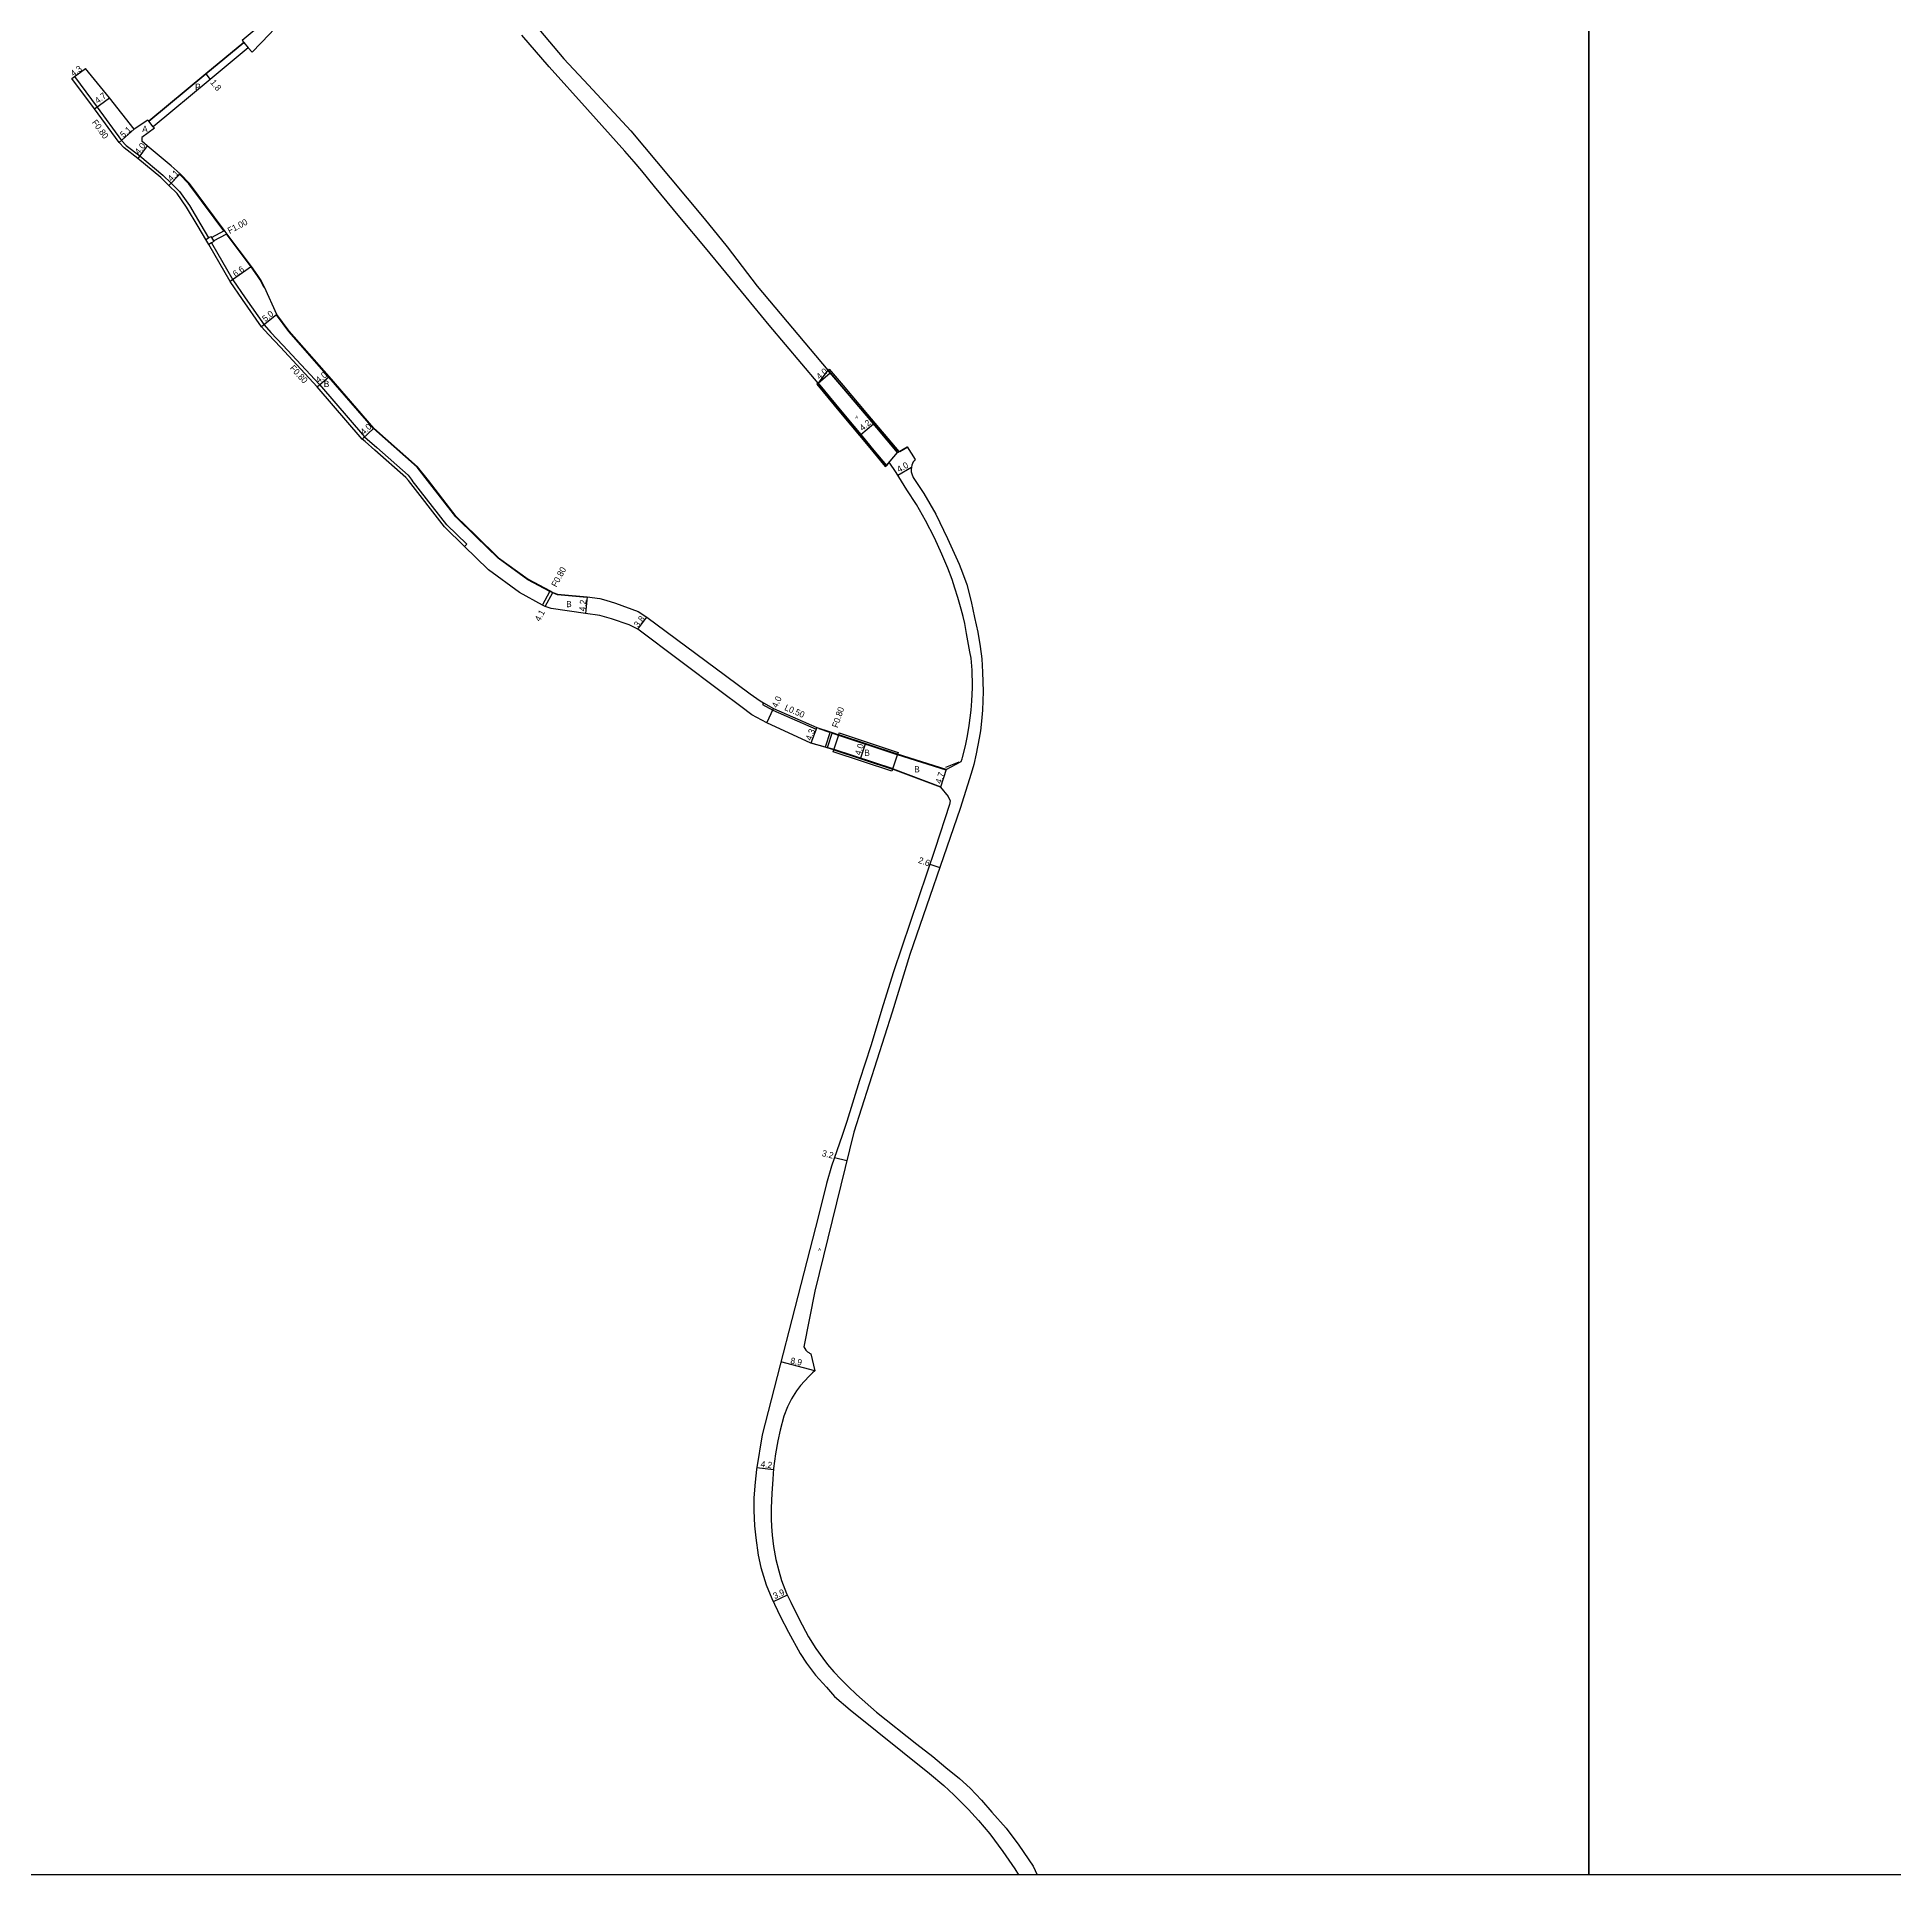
# Model space of a CAD drawing. Header units: metres. Extents: x -24000 to -21600, y -108000 to -105000.
# Drawn here: x -23593.5 to -23122.3, y -108000 to -107533.9 of the extents above; entities that cross this region are included whole.
import ezdxf

# ---------------------------------------------------------------- set-up
doc = ezdxf.new("R2010")
doc.units = ezdxf.units.M
doc.header["$LTSCALE"] = 2.5
for name, color, linetype in [('側溝・桝', 7, 'Continuous'), ('図郭', 7, 'Continuous'), ('幅員', 7, 'Continuous'), ('歩道・分離帯・安全施設', 7, 'Continuous'), ('舗装', 7, 'Continuous'), ('道路', 7, 'Continuous')]:
    doc.layers.add(name, color=color, linetype=linetype)
doc.styles.get("Standard").update_dxf_attribs({"font": ''})
doc.styles.add('YOKO_DECO', font='')
doc.styles.get('Standard').set_extended_font_data('@MS PGothic')
doc.styles.get('YOKO_DECO').set_extended_font_data('MS PGothic')

msp = doc.modelspace()

# ---------------------------------------------------------------- linework, layer by layer
at = {"layer": '側溝・桝'}
for points in [[(-23584.77, -107544.35), (-23584.11, -107543.89)], [(-23584.11, -107543.89), (-23578.35, -107551.64), (-23572.16, -107560.08), (-23570.96, -107561.34), (-23567.53, -107564.01), (-23561.64, -107568.93), (-23559.56, -107570.96), (-23557.42, -107573.01), (-23554.94, -107576.62), (-23552, -107581.49), (-23550.08, -107584.79)], [(-23549.33, -107584.68), (-23546.02, -107582.94)], [(-23548.82, -107585.55), (-23545.41, -107583.75)], [(-23549.32, -107586.08), (-23543.87, -107595.45), (-23540.81, -107600.01), (-23535.99, -107606.9), (-23534.26, -107608.77), (-23531.25, -107612.01), (-23521.95, -107622.03), (-23510.5, -107635.26), (-23509.85, -107635.84), (-23507.38, -107638.01), (-23499.42, -107645.02), (-23498.38, -107646.35)], [(-23484.58, -107662.53), (-23489.63, -107657.58), (-23498.38, -107646.35)], [(-23485.14, -107663.1), (-23484.58, -107662.53)], [(-23465.35, -107677.94), (-23463.42, -107674.34)], [(-23464.65, -107678.32), (-23462.71, -107674.71)], [(-23409.33, -107702.7), (-23409.56, -107703.14), (-23406.97, -107704.63), (-23395.97, -107709.43), (-23395.79, -107708.96)], [(-23392.41, -107710.11), (-23393.7, -107714.02)], [(-23391.85, -107710.3), (-23393.12, -107714.18)]]:
    msp.add_lwpolyline(points, dxfattribs=at)
msp.add_lwpolyline([(-23550.01, -107586.49), (-23550.77, -107585.19), (-23550.08, -107584.79), (-23549.47, -107584.44), (-23549.33, -107584.68), (-23548.82, -107585.55), (-23548.72, -107585.73), (-23549.32, -107586.08)], close=True, dxfattribs=at)
at = {"layer": '図郭'}
for points in [[(-24000, -107400), (-23200, -107400), (-23200, -108000), (-24000, -108000)], [(-23200, -107400), (-22400, -107400), (-22400, -108000), (-23200, -108000)]]:
    msp.add_lwpolyline(points, close=True, dxfattribs=at)
at = {"layer": '幅員'}
for points in [[(-23584.77, -107544.35), (-23581.26, -107541.86)], [(-23550.77, -107543.22), (-23549.62, -107544.61)], [(-23578.99, -107552.11), (-23575.23, -107549.29)], [(-23568.97, -107557.2), (-23572.77, -107560.6)], [(-23565.61, -107561.45), (-23568.03, -107564.63)], [(-23557.3, -107568.56), (-23560.11, -107571.54)], [(-23539.14, -107592.09), (-23544.55, -107595.87)], [(-23532.75, -107604.24), (-23536.62, -107607.4)], [(-23522.55, -107622.56), (-23519.48, -107620)], [(-23395.48, -107621.65), (-23392.43, -107619.01)], [(-23508.16, -107633.08), (-23511.07, -107635.83)], [(-23384.63, -107634.64), (-23381.44, -107631.94)], [(-23375.24, -107644.95), (-23371.78, -107642.95)], [(-23464.65, -107678.32), (-23462.71, -107674.71)], [(-23454.07, -107675.89), (-23454.43, -107680.07)], [(-23441.16, -107684.05), (-23438.87, -107681.01)], [(-23408.43, -107707.81), (-23406.74, -107704.18)], [(-23395.79, -107708.96), (-23397.31, -107712.98)], [(-23384.68, -107716.9), (-23383.43, -107713.1)], [(-23362.94, -107719.68), (-23364.38, -107724.15)], [(-23367.09, -107743.65), (-23364.59, -107744.51)], [(-23391.33, -107818.06), (-23388.18, -107818.83)], [(-23396.27, -107872.14), (-23404.91, -107869.91)], [(-23411, -107896.69), (-23406.79, -107897.23)], [(-23406.78, -107930.7), (-23403.24, -107929.01)]]:
    msp.add_lwpolyline(points, dxfattribs=at)
at = {"layer": '歩道・分離帯・安全施設'}
for points in [[(-23546.16, -107583.01), (-23548.66, -107579.68), (-23555.03, -107571.09), (-23557.4, -107568.67)], [(-23536, -107597.38), (-23537.01, -107595.46), (-23537.66, -107594.45), (-23539.26, -107592.18), (-23545.55, -107583.82)], [(-23454.09, -107676.04), (-23454.09, -107676.04), (-23461.56, -107675.36), (-23462.77, -107674.84), (-23463.48, -107674.47), (-23469.12, -107671.5), (-23476.6, -107666.08), (-23482.29, -107660.51), (-23487.35, -107655.54), (-23494.51, -107646.35), (-23497.14, -107642.98), (-23508.27, -107633.18), (-23519.59, -107620.1), (-23529.7, -107608.55), (-23532.87, -107604.33)], [(-23395.52, -107621.76), (-23378.33, -107642.33)], [(-23375.51, -107638.85), (-23392.74, -107618.49)], [(-23372.7, -107637.91), (-23374.73, -107639.04)], [(-23392.46, -107710.25), (-23392.46, -107710.25), (-23395.17, -107709.33)], [(-23362.98, -107719.82), (-23375.32, -107715.92), (-23375.38, -107715.91), (-23390.22, -107711.01), (-23390.29, -107710.99), (-23391.89, -107710.45)], [(-23397.26, -107712.84), (-23393.65, -107713.87), (-23393.65, -107713.88)], [(-23393.07, -107714.04), (-23391.45, -107714.51), (-23391.44, -107714.51), (-23376.53, -107719.42), (-23376.45, -107719.45), (-23364.32, -107724.01)], [(-23359.76, -107717.77), (-23363.16, -107719.13)]]:
    msp.add_lwpolyline(points, dxfattribs=at)
at = {"layer": '舗装'}
for points in [[(-23392.98, -107618.36), (-23395.48, -107621.65)], [(-23378.12, -107642.53), (-23375.29, -107639.21)]]:
    msp.add_lwpolyline(points, dxfattribs=at)
at = {"layer": '道路'}
for points in [[(-23483.68, -107510.13), (-23477.04, -107519.27), (-23472.52, -107524.82), (-23466.32, -107531.83), (-23459.95, -107539.37), (-23453.73, -107546.06), (-23442.94, -107557.66), (-23433, -107569.58), (-23424.38, -107579.89), (-23418.48, -107587.11), (-23410.93, -107597.04), (-23392.98, -107618.36), (-23389.42, -107622.49), (-23383.22, -107629.84), (-23375.29, -107639.21), (-23372.86, -107637.84)], [(-23519.58, -107522.74), (-23531.88, -107530.89), (-23533.55, -107531.99), (-23534.58, -107533.16), (-23539, -107537.67), (-23540, -107536.64)], [(-23537.01, -107529.48), (-23536.51, -107530.51), (-23541.52, -107534.76), (-23541.15, -107535.25)], [(-23541.15, -107535.25), (-23550.77, -107543.22), (-23565.25, -107555.23)], [(-23541.15, -107535.25), (-23550.77, -107543.22), (-23565.25, -107555.23)], [(-23540, -107536.64), (-23549.62, -107544.61), (-23564.1, -107556.61)], [(-23540, -107536.64), (-23549.62, -107544.61), (-23564.1, -107556.61)], [(-23359.15, -107717.65), (-23358.94, -107716.95), (-23358.81, -107716.64), (-23358.06, -107713.62), (-23357.88, -107712.83), (-23357.54, -107711.12), (-23357.1, -107708.46), (-23356.63, -107704.63), (-23356.44, -107702.23), (-23356.32, -107698.96), (-23356.3, -107698.45), (-23356.39, -107694.45), (-23356.66, -107691.4), (-23356.98, -107689.82), (-23357.45, -107687.05), (-23357.78, -107685.17), (-23358.25, -107682.6), (-23358.66, -107680.81), (-23359.2, -107678.98), (-23360.02, -107675.98), (-23360.74, -107673.68), (-23361.49, -107671.43), (-23362.59, -107668.58), (-23364.08, -107665.01), (-23365.95, -107660.86), (-23368.23, -107656.52), (-23370.54, -107652.46), (-23372.91, -107648.75), (-23375.65, -107644.29), (-23377.42, -107641.71), (-23378.12, -107642.53), (-23381.28, -107638.71), (-23384.63, -107634.64), (-23388.58, -107629.91), (-23391.08, -107626.95), (-23395.48, -107621.65), (-23407.89, -107606.91), (-23413.7, -107599.86), (-23424.01, -107587.36), (-23430.56, -107579.59), (-23436.92, -107571.79), (-23440.2, -107567.77), (-23442.12, -107565.55), (-23444.52, -107562.83), (-23453.98, -107552.28), (-23463.69, -107541.42), (-23470.61, -107533.4)], [(-23584.77, -107544.35), (-23584.11, -107543.89), (-23581.26, -107541.86)], [(-23568.97, -107557.2), (-23575.23, -107549.29), (-23581.26, -107541.86)], [(-23534.85, -107609.31), (-23536.62, -107607.4), (-23541.47, -107600.46), (-23544.55, -107595.87), (-23550.01, -107586.49), (-23550.77, -107585.19), (-23552.69, -107581.9), (-23555.62, -107577.05), (-23558.03, -107573.53), (-23560.11, -107571.54), (-23562.17, -107569.52), (-23568.03, -107564.63), (-23571.5, -107561.93), (-23572.77, -107560.6), (-23578.99, -107552.11), (-23584.77, -107544.35)], [(-23565.25, -107555.23), (-23565.44, -107554.94), (-23568.97, -107557.2)], [(-23564.1, -107556.61), (-23563.78, -107557.01), (-23567.03, -107559.37), (-23567.03, -107560.25)], [(-23494.32, -107646.35), (-23497.03, -107642.88), (-23508.16, -107633.08), (-23519.48, -107620), (-23529.59, -107608.45), (-23532.75, -107604.24), (-23535.86, -107597.32), (-23536.88, -107595.39), (-23537.53, -107594.36), (-23539.14, -107592.09), (-23545.41, -107583.75), (-23546.02, -107582.94), (-23548.54, -107579.59), (-23554.92, -107570.99), (-23557.3, -107568.56), (-23559.54, -107566.51), (-23565.61, -107561.45), (-23567.03, -107560.25)], [(-23510.38, -107636.44), (-23511.07, -107635.83), (-23522.55, -107622.56), (-23531.84, -107612.55), (-23534.85, -107609.31)], [(-23499.39, -107646.35), (-23500, -107645.57), (-23507.91, -107638.61), (-23510.38, -107636.44)], [(-23370.86, -107640.98), (-23371.12, -107641.32), (-23371.31, -107641.62), (-23371.51, -107642.03), (-23371.66, -107642.43), (-23371.78, -107642.95), (-23371.84, -107643.55), (-23371.81, -107644.11), (-23371.7, -107644.66), (-23371.36, -107645.55), (-23368.61, -107649.63), (-23365.58, -107654.88), (-23362.61, -107661.02), (-23359.71, -107667.58), (-23358.87, -107669.8), (-23357.76, -107672.76), (-23356.64, -107677.07), (-23355.76, -107681.13), (-23354.98, -107684.79), (-23354.36, -107688.43), (-23353.92, -107691.56), (-23353.77, -107694.97), (-23353.63, -107699.9), (-23353.77, -107704.63), (-23354.01, -107707.35), (-23354.3, -107709.81), (-23354.59, -107711.71), (-23355.33, -107715.63), (-23355.98, -107718.35), (-23356.62, -107720.7), (-23359.42, -107729.54), (-23372.21, -107766.57), (-23376.64, -107781.23), (-23386.42, -107811.66), (-23396.32, -107851.98), (-23399.08, -107866.04), (-23398.82, -107866.5), (-23398.54, -107866.89), (-23398.36, -107867.08), (-23398.12, -107867.31), (-23397.83, -107867.54), (-23397.62, -107867.68), (-23397.34, -107867.84)], [(-23372.86, -107637.84), (-23370.86, -107640.98)], [(-23485.14, -107663.1), (-23490.23, -107658.11), (-23499.39, -107646.35)], [(-23482.29, -107660.3), (-23487.24, -107655.44), (-23494.32, -107646.35)], [(-23485.14, -107663.1), (-23482.29, -107665.9)], [(-23482.29, -107660.3), (-23476.51, -107665.97), (-23469.04, -107671.38), (-23463.42, -107674.34), (-23462.71, -107674.71), (-23461.52, -107675.21), (-23454.07, -107675.89), (-23450.86, -107676.3), (-23449.26, -107676.69), (-23446.85, -107677.44), (-23441.12, -107679.54), (-23438.87, -107681.01), (-23418.96, -107695.76), (-23412.65, -107700.49), (-23410.16, -107702.22), (-23409.33, -107702.7), (-23406.74, -107704.18), (-23395.79, -107708.96), (-23392.41, -107710.11), (-23391.85, -107710.3), (-23390.24, -107710.85)], [(-23464.65, -107678.32), (-23465.35, -107677.94), (-23471.16, -107674.78), (-23479.09, -107669.03), (-23482.29, -107665.9)], [(-23391.49, -107714.65), (-23393.12, -107714.18), (-23393.7, -107714.02), (-23397.31, -107712.98), (-23408.43, -107707.81), (-23412.29, -107705.76), (-23415.05, -107703.69), (-23420.06, -107699.92), (-23441.16, -107684.05), (-23443.42, -107682.98), (-23447.89, -107681.4), (-23450.79, -107680.56), (-23454.43, -107680.07), (-23463.19, -107678.82), (-23464.65, -107678.32)], [(-23375.33, -107715.76), (-23390.24, -107710.85)], [(-23376.58, -107719.56), (-23391.49, -107714.65)], [(-23362.94, -107719.68), (-23375.33, -107715.76)], [(-23364.38, -107724.15), (-23376.58, -107719.56)], [(-23362.94, -107719.68), (-23359.15, -107717.65)], [(-23364.38, -107724.15), (-23362.47, -107726.47)], [(-23362.47, -107726.47), (-23361.98, -107727.6), (-23362.09, -107728.48), (-23365.75, -107739.71), (-23376.34, -107770.96), (-23378.94, -107779.34), (-23382.06, -107789.72), (-23384.97, -107798.5), (-23388.19, -107808.96), (-23389.33, -107812.47), (-23392.1, -107820.22), (-23393.29, -107824.61), (-23395.41, -107833.17), (-23397.54, -107841.38), (-23409.68, -107888.4), (-23411.08, -107897.19), (-23411.45, -107900.42), (-23411.78, -107904.39), (-23411.75, -107907.61), (-23411.58, -107911.49), (-23411.25, -107914.54), (-23410.64, -107918.89), (-23409.99, -107922.02), (-23408.65, -107926.44), (-23407.17, -107929.88), (-23405.05, -107934.35), (-23402.97, -107938.43), (-23399.99, -107943.89), (-23398.36, -107946.3), (-23396.08, -107949.34), (-23393.32, -107952.41), (-23391.26, -107954.74), (-23387.33, -107958.12), (-23367.19, -107974.29), (-23363.54, -107977.32), (-23361.05, -107979.68), (-23357.34, -107983.39), (-23354.78, -107986.18), (-23351.91, -107989.6), (-23348.57, -107994.06), (-23345.59, -107998.45), (-23344.65, -108000)], [(-23397.34, -107867.84), (-23396.27, -107872.14)], [(-23396.27, -107872.14), (-23396.85, -107872.65), (-23397.84, -107873.58), (-23399.92, -107875.91), (-23400.9, -107877.25), (-23402.18, -107879.29), (-23403.2, -107881.3), (-23404.14, -107883.67), (-23405.08, -107887.23), (-23405.67, -107889.93), (-23406.27, -107893.2), (-23406.75, -107896.93), (-23406.95, -107899.63), (-23407.17, -107903.24), (-23407.36, -107906.87), (-23407.4, -107909.71), (-23407.31, -107911.67), (-23407.13, -107913.83), (-23406.77, -107916.73), (-23406.19, -107920.01), (-23405.39, -107922.91), (-23404.72, -107925.33), (-23403.44, -107928.6), (-23402.38, -107930.83), (-23400.28, -107935.18), (-23397.9, -107939.62), (-23396.07, -107942.55), (-23394.28, -107945.06), (-23393.04, -107946.64), (-23391.5, -107948.49), (-23389.71, -107950.39), (-23387.87, -107952.24), (-23385.75, -107954.28), (-23380.63, -107958.77), (-23370.39, -107966.88), (-23366.32, -107970.02), (-23363.04, -107972.74), (-23359.63, -107975.58), (-23356.87, -107978.04), (-23354.03, -107981.06), (-23351.36, -107984.1), (-23347.77, -107988.2), (-23344.53, -107992.44), (-23340.93, -107997.79), (-23339.86, -108000)]]:
    msp.add_lwpolyline(points, dxfattribs=at)
for points in [[(-23541.15, -107535.25), (-23540, -107536.64), (-23549.62, -107544.61), (-23564.1, -107556.61), (-23565.25, -107555.23), (-23550.77, -107543.22)], [(-23378.12, -107642.53), (-23381.28, -107638.71), (-23384.63, -107634.64), (-23388.58, -107629.91), (-23391.08, -107626.95), (-23395.48, -107621.65), (-23395.8, -107621.92), (-23391.4, -107627.21), (-23388.9, -107630.18), (-23384.95, -107634.91), (-23381.59, -107638.97), (-23378.43, -107642.79)], [(-23378.12, -107642.53), (-23375.29, -107639.21), (-23383.22, -107629.84), (-23389.42, -107622.49), (-23392.98, -107618.36), (-23395.48, -107621.65), (-23391.08, -107626.95), (-23388.58, -107629.91), (-23384.63, -107634.64), (-23381.28, -107638.71)], [(-23375.29, -107639.21), (-23383.22, -107629.84), (-23389.42, -107622.49), (-23392.98, -107618.36), (-23392.69, -107618.11), (-23389.12, -107622.23), (-23382.92, -107629.59), (-23374.99, -107638.95)], [(-23375.33, -107715.76), (-23376.58, -107719.56), (-23391.49, -107714.65), (-23390.24, -107710.85)], [(-23375.33, -107715.76), (-23390.24, -107710.85), (-23390.08, -107710.38), (-23375.17, -107715.29)], [(-23376.74, -107720.04), (-23391.65, -107715.13), (-23391.49, -107714.65), (-23376.58, -107719.56)]]:
    msp.add_lwpolyline(points, close=True, dxfattribs=at)

# ---------------------------------------------------------------- texts
at = {"layer": '側溝・桝'}
for s, rotation, p in [('F0.80', 306.2494, (-23579.75, -107555.55)), ('F1.00', 27.8606, (-23544.72, -107583.81)), ('F0.80', 312.8548, (-23529.58, -107617.95)), ('F0.80', 61.6817, (-23461.82, -107673.54)), ('L0.50', 336.4229, (-23404.12, -107704.51)), ('F0.80', 71.8396, (-23390.47, -107709.2))]:
    msp.add_text(s, height=1.6, rotation=rotation, dxfattribs=at).set_placement(p)
at = {"layer": '幅員'}
for s, rotation, p in [('4.3', 35.4441, (-23584.38, -107543.95)), ('1.8', 308.76, (-23549.74, -107545.43)), ('4.7', 36.8899, (-23578.18, -107550.85)), ('5.1', 41.7694, (-23571.66, -107559.52)), ('4.0', 52.7571, (-23567.68, -107563.79)), ('4.1', 46.6244, (-23559.47, -107570.61)), ('6.6', 34.9291, (-23543.22, -107594.81)), ('5.0', 39.2919, (-23535.66, -107606.18)), ('4.0', 39.8786, (-23522.07, -107621.71)), ('4.0', 41, (-23395.09, -107620.82)), ('4.2', 40, (-23384.15, -107633.85)), ('4.0', 43.4388, (-23510.65, -107634.89)), ('4.0', 30, (-23374.88, -107644.37)), ('4.2', 85.0667, (-23454.49, -107679.57)), ('4.1', 61.6817, (-23466.04, -107682.25)), ('3.8', 53.0567, (-23441.06, -107683.75)), ('4.0', 65.0942, (-23405.85, -107704.16)), ('4.3', 69.2888, (-23397.21, -107712.43)), ('4.0', 71.7649, (-23384.7, -107716.17)), ('4.7', 72.2026, (-23364.24, -107723.41)), ('2.6', 341, (-23370.18, -107743.29)), ('3.2', 346, (-23394.6, -107817.66)), ('8.9', 349, (-23402.57, -107870.31)), ('4.2', 353, (-23410.1, -107896.56)), ('3.9', 25, (-23406.42, -107930.1))]:
    msp.add_text(s, height=1.6, rotation=rotation, dxfattribs=at).set_placement(p)
at = {"layer": '舗装'}
for s, p in [('P', (-23553.48, -107547.29)), ('A', (-23566.9, -107557.97)), ('B', (-23520.83, -107622.64)), ('B', (-23459.36, -107678.47)), ('B', (-23383.72, -107716.2)), ('B', (-23371.08, -107720.39))]:
    msp.add_text(s, height=1.6, dxfattribs=at).set_placement(p)
at = {"layer": '舗装', "style": 'YOKO_DECO'}
for p in [(-23386.03, -107630.63, 135.44), (-23395.43, -107841.73, 152.68)]:
    msp.add_text('A', height=0.75, dxfattribs=at).set_placement(p)

doc.saveas('drawing.dxf')
